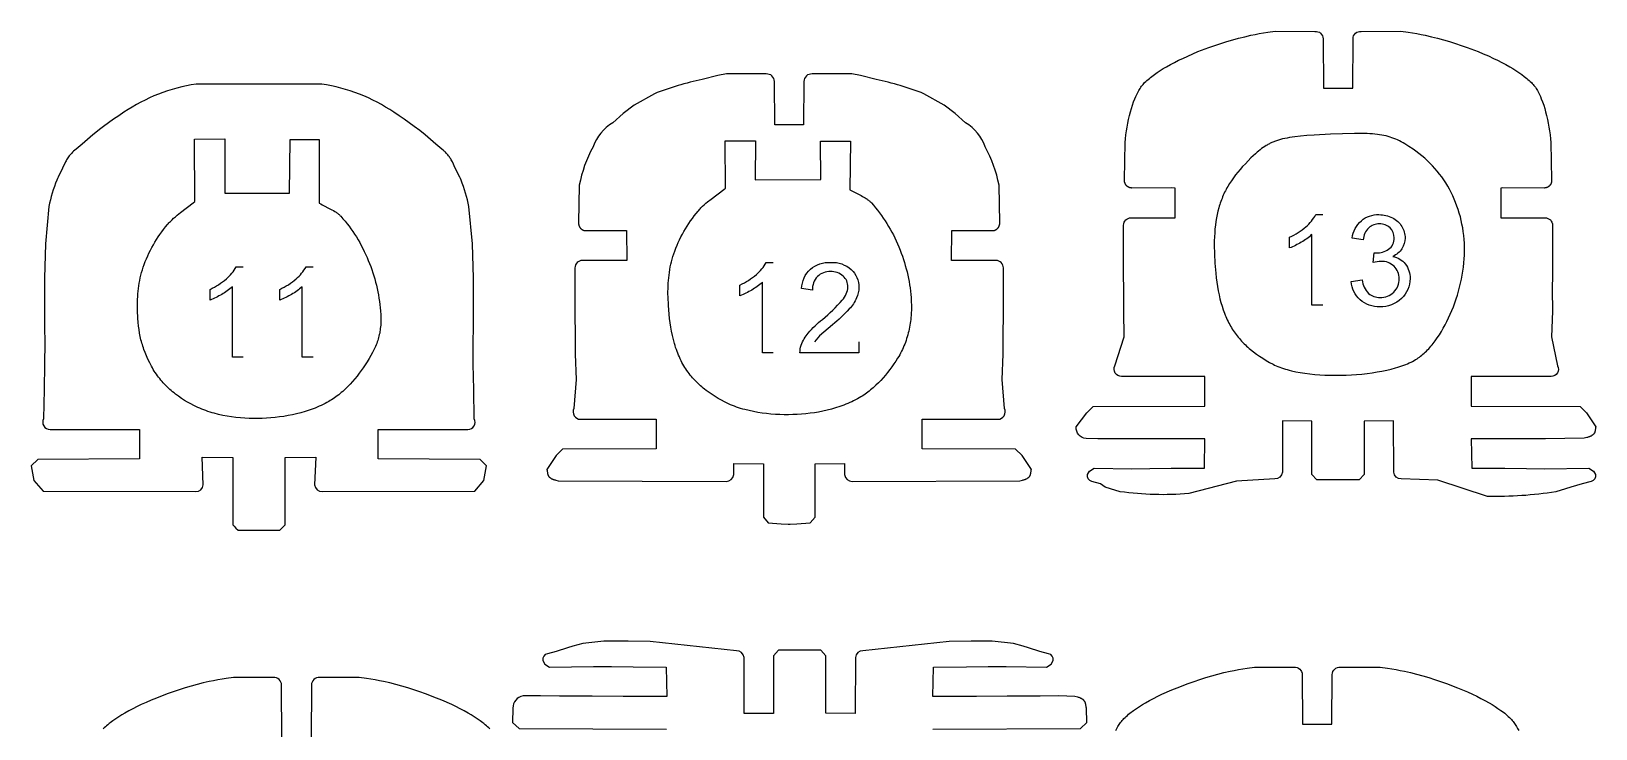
# Model space of a CAD drawing. Extents: x -306 to 77, y -230 to 818.
# Drawn here: x -103.5 to 69.4, y 117 to 194 of the extents above; entities that cross this region are included whole.
import ezdxf

# ---------------------------------------------------------------- set-up
doc = ezdxf.new("R2010")
doc.units = 0
doc.layers.add('LAYER_1', color=18, linetype='CONTINUOUS')
doc.layers.add('LETTERS', color=1, linetype='CONTINUOUS')

msp = doc.modelspace()

# ---------------------------------------------------------------- linework, layer by layer
at = {"layer": 'LAYER_1'}
for points in [[(39.29, 187.73), (42.54, 187.73), (42.57, 193.2, -0.444286), (43.47, 194.01), (47.85, 194.02), (47.86, 194.02), (48.67, 193.92), (49.15, 193.85), (49.62, 193.76), (50.09, 193.68), (50.55, 193.58), (51.23, 193.42), (51.9, 193.26), (52.56, 193.08), (53.22, 192.88), (53.88, 192.68), (54.54, 192.46), (55.19, 192.23), (56.4, 191.77), (56.97, 191.53), (57.53, 191.29), (58.08, 191.03), (58.54, 190.81), (59, 190.58), (59.45, 190.34), (59.89, 190.09), (60.23, 189.9), (60.56, 189.69), (60.89, 189.47), (61.21, 189.25), (61.49, 189.04), (61.63, 188.93), (61.77, 188.82), (61.9, 188.7), (62.03, 188.59), (62.16, 188.47), (62.28, 188.35), (62.38, 188.25), (62.47, 188.15), (62.56, 188.04), (62.64, 187.94), (62.72, 187.83), (62.8, 187.71), (62.87, 187.6), (62.94, 187.48), (63.06, 187.26), (63.17, 187.04), (63.28, 186.81), (63.38, 186.57), (63.51, 186.22), (63.64, 185.85), (63.76, 185.48), (63.86, 185.11), (63.96, 184.7), (64.06, 184.28), (64.15, 183.86), (64.22, 183.43), (64.29, 183.01), (64.35, 182.58), (64.4, 182.15), (64.44, 181.73), (64.51, 177.59), (64.51, 177.57), (64.52, 177.55), (64.52, 177.52), (64.52, 177.5), (64.51, 177.48), (64.51, 177.46), (64.51, 177.44), (64.51, 177.42), (64.51, 177.4), (64.5, 177.38), (64.5, 177.36), (64.49, 177.34), (64.49, 177.32), (64.48, 177.3), (64.48, 177.28), (64.47, 177.26), (64.46, 177.24), (64.46, 177.22), (64.45, 177.2), (64.44, 177.18), (64.43, 177.16), (64.42, 177.14), (64.41, 177.12), (64.4, 177.1), (64.39, 177.09), (64.38, 177.07), (64.37, 177.05), (64.35, 177.03), (64.34, 177.02), (64.33, 177), (64.31, 176.98), (64.3, 176.97), (64.28, 176.95), (64.27, 176.94), (64.25, 176.92), (64.24, 176.91), (64.22, 176.89), (64.21, 176.88), (64.19, 176.87), (64.17, 176.86), (64.16, 176.84), (64.14, 176.83), (64.12, 176.82), (64.1, 176.81), (64.08, 176.8), (64.06, 176.79), (64.05, 176.78), (64.03, 176.77), (64.01, 176.76), (63.99, 176.76), (63.97, 176.75), (63.95, 176.74), (63.93, 176.74), (63.91, 176.73), (63.89, 176.73), (63.87, 176.72), (63.85, 176.72), (63.83, 176.71), (63.8, 176.71), (63.78, 176.71), (63.76, 176.71), (63.74, 176.7), (63.72, 176.7), (59.05, 176.71), (58.96, 176.7), (58.94, 176.7), (58.92, 176.7), (58.92, 176.7), (58.9, 173.42), (63.8, 173.41, -0.414347), (64.62, 172.6), (64.62, 167.16), (64.58, 165.49), (64.6, 163.08), (64.49, 160.27), (65.18, 157.06, -0.56177), (64.46, 155.87), (55.64, 155.87), (55.64, 152.6), (67.66, 152.55), (68.37, 151.86), (69.39, 150.31), (69.39, 150.28), (69.38, 150.26), (69.37, 150.23), (69.37, 150.21), (69.36, 150.16), (69.33, 149.9), (69.32, 149.85), (69.31, 149.83), (69.31, 149.81), (69.3, 149.78), (69.3, 149.76), (69.29, 149.73), (69.28, 149.71), (69.28, 149.7), (69.27, 149.69), (69.27, 149.68), (69.26, 149.67), (69.26, 149.65), (69.25, 149.64), (69.25, 149.63), (69.24, 149.62), (69.24, 149.61), (69.23, 149.6), (69.22, 149.59), (69.22, 149.58), (69.21, 149.57), (69.2, 149.56), (69.19, 149.55), (69.19, 149.54), (69.18, 149.53), (69.16, 149.52), (69.15, 149.5), (69.14, 149.49), (69.13, 149.48), (69.11, 149.46), (69.1, 149.45), (69.09, 149.44), (69.07, 149.43), (69.06, 149.42), (69.04, 149.41), (69.03, 149.4), (69, 149.38), (68.97, 149.36), (68.94, 149.34), (68.91, 149.32), (68.88, 149.3), (68.84, 149.28), (68.81, 149.27), (68.78, 149.25), (68.74, 149.24), (68.71, 149.22), (68.64, 149.2), (68.56, 149.17), (68.49, 149.15), (68.42, 149.13), (68.13, 149.06), (63.85, 148.99), (60.43, 149), (55.62, 148.99), (55.69, 145.75), (59.34, 145.74), (61.73, 145.71), (63.72, 145.69), (68.64, 145.75), (69.16, 145.43), (69.38, 145.03, -0.399592), (68.88, 144.29), (67.91, 144.03), (66.66, 143.63), (66.07, 143.47), (64.98, 143.14, -0.046647), (57.42, 142.63), (51.96, 144.41), (47.9, 144.56, -0.398178), (47.07, 145.31), (47.05, 150.97), (43.8, 150.95), (43.8, 145.04), (43.26, 144.44), (38.57, 144.44), (38.03, 145.04), (38.03, 150.95), (34.78, 150.97), (34.76, 145.31, -0.398008), (33.93, 144.56), (29.71, 144.31), (24.41, 142.93, -0.053944), (16.85, 143.14), (15.76, 143.47), (15.17, 143.63), (14.68, 144.03), (13.71, 144.29, -0.399792), (13.22, 145.03), (13.43, 145.43), (13.96, 145.75), (18.11, 145.69), (20.1, 145.71), (22.49, 145.74), (26.14, 145.75), (26.21, 148.99), (21.4, 149), (17.98, 148.99), (14.36, 148.98), (13.07, 149.01, -0.402202), (11.98, 150.31), (13.15, 151.86), (13.87, 152.55), (26.19, 152.6), (26.19, 155.87), (16.99, 155.87, -0.562366), (16.26, 157.06), (17.26, 160.27), (17.23, 163.08), (17.25, 165.49), (17.21, 167.16), (17.21, 172.6, -0.414518), (18.03, 173.41), (22.93, 173.42), (22.91, 176.7), (22.91, 176.7), (22.89, 176.7), (22.87, 176.7), (22.51, 176.71), (18.11, 176.7), (18.09, 176.7), (18.07, 176.71), (18.05, 176.71), (18.02, 176.71), (18, 176.71), (17.98, 176.72), (17.96, 176.72), (17.94, 176.73), (17.92, 176.73), (17.9, 176.74), (17.88, 176.74), (17.86, 176.75), (17.84, 176.76), (17.82, 176.76), (17.8, 176.77), (17.78, 176.78), (17.76, 176.79), (17.75, 176.8), (17.73, 176.81), (17.71, 176.82), (17.69, 176.83), (17.67, 176.84), (17.66, 176.86), (17.64, 176.87), (17.62, 176.88), (17.61, 176.89), (17.59, 176.91), (17.57, 176.92), (17.56, 176.94), (17.54, 176.95), (17.53, 176.97), (17.52, 176.98), (17.5, 177), (17.49, 177.02), (17.48, 177.03), (17.46, 177.05), (17.45, 177.07), (17.44, 177.09), (17.43, 177.1), (17.42, 177.12), (17.41, 177.14), (17.4, 177.16), (17.39, 177.18), (17.38, 177.2), (17.37, 177.22), (17.37, 177.24), (17.36, 177.26), (17.35, 177.28), (17.35, 177.3), (17.34, 177.32), (17.34, 177.34), (17.33, 177.36), (17.33, 177.38), (17.32, 177.4), (17.32, 177.42), (17.32, 177.44), (17.32, 177.46), (17.31, 177.48), (17.31, 177.5), (17.31, 177.52), (17.31, 177.55), (17.32, 177.57), (17.32, 177.59), (17.39, 181.73), (17.43, 182.15), (17.48, 182.58), (17.54, 183.01), (17.61, 183.43), (17.68, 183.86), (17.77, 184.28), (17.86, 184.7), (17.97, 185.11), (18.07, 185.48), (18.19, 185.85), (18.32, 186.22), (18.45, 186.57), (18.55, 186.81), (18.66, 187.04), (18.77, 187.26), (18.89, 187.48), (18.96, 187.6), (19.03, 187.71), (19.11, 187.83), (19.19, 187.94), (19.27, 188.04), (19.36, 188.15), (19.45, 188.25), (19.54, 188.35), (19.67, 188.47), (19.8, 188.59), (19.93, 188.7), (20.06, 188.82), (20.2, 188.93), (20.34, 189.04), (20.48, 189.15), (20.62, 189.25), (20.94, 189.47), (21.27, 189.69), (21.6, 189.9), (21.94, 190.09), (22.38, 190.34), (22.83, 190.58), (23.29, 190.81), (23.75, 191.03), (24.86, 191.53), (25.43, 191.77), (26.64, 192.23), (27.29, 192.46), (27.95, 192.68), (28.61, 192.88), (29.27, 193.08), (29.93, 193.26), (30.6, 193.42), (31.28, 193.58), (31.74, 193.68), (32.21, 193.76), (32.68, 193.85), (33.16, 193.92), (33.97, 194.02), (33.98, 194.02), (38.36, 194.01, -0.444042), (39.26, 193.2), (39.29, 187.73)], [(-19.75, 183.7), (-21.34, 183.7), (-21.38, 188.48, 0.444007), (-22.28, 189.3), (-26.66, 189.3), (-26.67, 189.3), (-27.63, 189.12), (-29.36, 188.71, 0.038051), (-34.64, 187.12), (-36.89, 185.86), (-38.09, 184.92), (-39.25, 183.92, 0.167826), (-41.42, 181.25, 0.079372), (-42.94, 177.01), (-43.01, 172.87), (-43.01, 172.85), (-43.02, 172.83), (-43.02, 172.81), (-43.02, 172.79), (-43.02, 172.77), (-43.01, 172.74), (-43.01, 172.72), (-43.01, 172.7), (-43.01, 172.68), (-43, 172.66), (-43, 172.64), (-42.99, 172.62), (-42.99, 172.6), (-42.98, 172.58), (-42.98, 172.56), (-42.97, 172.54), (-42.96, 172.52), (-42.96, 172.5), (-42.95, 172.48), (-42.94, 172.46), (-42.93, 172.44), (-42.92, 172.42), (-42.91, 172.41), (-42.9, 172.39), (-42.89, 172.37), (-42.88, 172.35), (-42.87, 172.33), (-42.85, 172.32), (-42.84, 172.3), (-42.83, 172.28), (-42.81, 172.27), (-42.8, 172.25), (-42.79, 172.24), (-42.77, 172.22), (-42.76, 172.21), (-42.74, 172.19), (-42.72, 172.18), (-42.71, 172.16), (-42.69, 172.15), (-42.67, 172.14), (-42.66, 172.13), (-42.64, 172.12), (-42.62, 172.1), (-42.6, 172.09), (-42.58, 172.08), (-42.57, 172.07), (-42.55, 172.07), (-42.53, 172.06), (-42.51, 172.05), (-42.49, 172.04), (-42.47, 172.03), (-42.45, 172.03), (-42.43, 172.02), (-42.41, 172.02), (-42.39, 172.01), (-42.37, 172.01), (-42.35, 172), (-42.33, 172), (-42.31, 171.99), (-42.28, 171.99), (-42.26, 171.99), (-42.24, 171.99), (-42.22, 171.99), (-37.84, 171.99), (-37.77, 171.99), (-37.74, 171.99), (-37.73, 171.99), (-37.72, 171.99), (-37.7, 168.71), (-42.61, 168.7, 0.414042), (-43.43, 167.88), (-43.43, 162.44), (-43.39, 160.77), (-43.41, 158.36), (-43.3, 155.55), (-43.53, 152.35, 0.561911), (-42.8, 151.15), (-34.44, 151.15), (-34.44, 147.89), (-44.78, 147.84), (-45.49, 147.15), (-46.51, 145.59), (-46.51, 145.57), (-46.5, 145.54), (-46.5, 145.52), (-46.49, 145.49), (-46.48, 145.44), (-46.45, 145.19), (-46.44, 145.14), (-46.44, 145.11), (-46.43, 145.09), (-46.42, 145.06), (-46.42, 145.04), (-46.41, 145.02), (-46.4, 144.99), (-46.4, 144.98), (-46.39, 144.97), (-46.39, 144.96), (-46.39, 144.95), (-46.38, 144.94), (-46.38, 144.93), (-46.37, 144.92), (-46.36, 144.91), (-46.36, 144.9), (-46.35, 144.88), (-46.35, 144.87), (-46.34, 144.86), (-46.33, 144.85), (-46.32, 144.84), (-46.32, 144.84), (-46.31, 144.83), (-46.3, 144.81), (-46.29, 144.8), (-46.27, 144.79), (-46.26, 144.77), (-46.25, 144.76), (-46.24, 144.75), (-46.22, 144.74), (-46.21, 144.72), (-46.19, 144.71), (-46.18, 144.7), (-46.17, 144.69), (-46.15, 144.68), (-46.12, 144.66), (-46.09, 144.64), (-46.06, 144.62), (-46.03, 144.6), (-46, 144.58), (-45.97, 144.57), (-45.93, 144.55), (-45.9, 144.54), (-45.86, 144.52), (-45.83, 144.51), (-45.76, 144.48), (-45.69, 144.46), (-45.61, 144.44), (-45.54, 144.41), (-45.26, 144.34), (-26.71, 144.29, 0.398245), (-25.87, 145.03), (-25.86, 146.25), (-22.6, 146.23), (-22.6, 140.32), (-22.07, 139.72), (-20.62, 139.59), (-19.84, 139.54), (-19.75, 139.54), (-19.65, 139.54), (-18.88, 139.59), (-17.43, 139.72), (-16.89, 140.32), (-16.89, 146.23), (-13.64, 146.25), (-13.62, 145.03, 0.39839), (-12.78, 144.29), (5.76, 144.34), (6.05, 144.41), (6.12, 144.44), (6.19, 144.46), (6.26, 144.48), (6.33, 144.51), (6.37, 144.52), (6.4, 144.54), (6.44, 144.55), (6.47, 144.57), (6.5, 144.58), (6.54, 144.6), (6.57, 144.62), (6.6, 144.64), (6.63, 144.66), (6.66, 144.68), (6.67, 144.69), (6.69, 144.7), (6.7, 144.71), (6.71, 144.72), (6.73, 144.74), (6.74, 144.75), (6.75, 144.76), (6.77, 144.77), (6.78, 144.79), (6.79, 144.8), (6.8, 144.81), (6.82, 144.83), (6.82, 144.84), (6.83, 144.84), (6.84, 144.85), (6.84, 144.86), (6.85, 144.87), (6.86, 144.88), (6.86, 144.9), (6.87, 144.91), (6.88, 144.92), (6.88, 144.93), (6.89, 144.94), (6.89, 144.95), (6.9, 144.96), (6.9, 144.97), (6.9, 144.98), (6.91, 144.99), (6.92, 145.02), (6.92, 145.04), (6.93, 145.06), (6.94, 145.09), (6.94, 145.11), (6.95, 145.14), (6.96, 145.19), (6.99, 145.44), (7, 145.49), (7, 145.52), (7.01, 145.54), (7.01, 145.57), (7.02, 145.59), (6, 147.15), (5.28, 147.84), (-5.05, 147.89), (-5.05, 151.15), (3.31, 151.15, 0.56211), (4.04, 152.35), (3.81, 155.55), (3.91, 158.36), (3.9, 160.77), (3.93, 162.44), (3.93, 167.88, 0.414242), (3.12, 168.7), (-1.79, 168.71), (-1.77, 171.99), (-1.76, 171.99), (-1.75, 171.99), (-1.73, 171.99), (-1.65, 171.99), (2.73, 171.99), (2.75, 171.99), (2.77, 171.99), (2.79, 171.99), (2.81, 171.99), (2.83, 172), (2.85, 172), (2.87, 172.01), (2.89, 172.01), (2.91, 172.02), (2.93, 172.02), (2.95, 172.03), (2.97, 172.03), (2.99, 172.04), (3.01, 172.05), (3.03, 172.06), (3.05, 172.07), (3.07, 172.07), (3.09, 172.08), (3.11, 172.09), (3.13, 172.1), (3.14, 172.12), (3.16, 172.13), (3.18, 172.14), (3.2, 172.15), (3.21, 172.16), (3.23, 172.18), (3.25, 172.19), (3.26, 172.21), (3.28, 172.22), (3.29, 172.24), (3.31, 172.25), (3.32, 172.27), (3.33, 172.28), (3.35, 172.3), (3.36, 172.32), (3.37, 172.33), (3.38, 172.35), (3.4, 172.37), (3.41, 172.39), (3.42, 172.41), (3.43, 172.42), (3.44, 172.44), (3.45, 172.46), (3.45, 172.48), (3.46, 172.5), (3.47, 172.52), (3.48, 172.54), (3.48, 172.56), (3.49, 172.58), (3.5, 172.6), (3.5, 172.62), (3.51, 172.64), (3.51, 172.66), (3.51, 172.68), (3.52, 172.7), (3.52, 172.72), (3.52, 172.74), (3.52, 172.77), (3.52, 172.79), (3.52, 172.81), (3.52, 172.83), (3.52, 172.85), (3.52, 172.87), (3.45, 177.01, 0.079311), (1.92, 181.25, 0.167865), (-0.24, 183.92), (-1.41, 184.92), (-2.6, 185.86), (-4.85, 187.12, 0.038053), (-10.13, 188.71), (-11.86, 189.12), (-12.82, 189.3), (-12.83, 189.3), (-17.21, 189.3, 0.444437), (-18.11, 188.48), (-18.15, 183.7), (-19.75, 183.7)], [(-78.34, 188.16), (-80.85, 188.16), (-80.9, 188.16), (-85.28, 188.17), (-85.29, 188.17, 0.113732), (-93.26, 185.07), (-93.84, 184.69), (-94.4, 184.3), (-95.51, 183.5), (-95.82, 183.27), (-96.71, 182.56), (-97, 182.32), (-97.88, 181.56), (-98.56, 181.01), (-98.69, 180.9), (-98.82, 180.78), (-98.89, 180.72), (-98.95, 180.66), (-99.04, 180.56), (-99.13, 180.46), (-99.22, 180.36), (-99.3, 180.25), (-99.38, 180.14), (-99.46, 180.03), (-99.53, 179.92), (-99.6, 179.8), (-99.66, 179.69), (-99.72, 179.58), (-100.04, 178.89), (-100.53, 177.91), (-100.6, 177.75), (-100.68, 177.58), (-100.82, 177.23), (-100.95, 176.87), (-101.07, 176.5), (-101.18, 176.14), (-101.29, 175.77), (-101.39, 175.4), (-101.48, 175.03), (-101.56, 174.65), (-101.94, 170.52), (-102.05, 166.75), (-102.05, 161.31), (-102.01, 159.64), (-102.03, 157.23), (-102.08, 154.42), (-102.15, 151.21, 0.562215), (-101.43, 150.02), (-91.54, 150.02), (-91.54, 146.76), (-102.79, 146.71), (-103.5, 146.02), (-103.21, 144.39), (-102.19, 143.21), (-85.33, 143.15, 0.398321), (-84.5, 143.9), (-84.63, 146.96), (-81.23, 146.94), (-81.23, 139.5), (-81.1, 139.35), (-80.89, 139.13), (-80.64, 138.9), (-76.05, 138.9), (-75.8, 139.13), (-75.59, 139.35), (-75.59, 139.35), (-75.46, 139.5), (-75.46, 146.94), (-72.06, 146.96), (-72.19, 143.9, 0.398166), (-71.36, 143.15), (-54.5, 143.21), (-53.48, 144.39), (-53.19, 146.02), (-53.9, 146.71), (-65.15, 146.76), (-65.15, 150.02), (-55.26, 150.02, 0.562101), (-54.54, 151.21), (-54.61, 154.42), (-54.66, 157.23), (-54.68, 159.64), (-54.64, 161.31), (-54.64, 166.75), (-54.75, 170.52), (-55.13, 174.65), (-55.21, 175.03), (-55.3, 175.4), (-55.4, 175.77), (-55.51, 176.14), (-55.62, 176.5), (-55.74, 176.87), (-55.87, 177.23), (-56.01, 177.58), (-56.08, 177.75), (-56.16, 177.91), (-56.65, 178.89), (-56.97, 179.58), (-57.03, 179.69), (-57.09, 179.8), (-57.15, 179.92), (-57.23, 180.03), (-57.3, 180.14), (-57.38, 180.25), (-57.47, 180.36), (-57.56, 180.46), (-57.65, 180.56), (-57.74, 180.66), (-57.8, 180.72), (-57.87, 180.78), (-58, 180.9), (-58.13, 181.01), (-58.81, 181.56), (-59.69, 182.32), (-59.98, 182.56), (-60.57, 183.04), (-61.18, 183.5), (-62.29, 184.3), (-62.85, 184.69), (-63.43, 185.07, 0.113732), (-71.4, 188.17), (-71.41, 188.17), (-75.79, 188.16), (-78.34, 188.16)], [(-3.85, 116.92), (12.45, 116.97), (13.17, 117.66), (13.11, 119.22), (13.11, 119.24), (13.1, 119.27), (13.09, 119.31), (13.08, 119.36), (13.04, 119.62), (13.04, 119.66), (13.02, 119.71), (13.02, 119.74), (13.01, 119.76), (13, 119.79), (13, 119.81), (12.99, 119.83), (12.98, 119.85), (12.97, 119.88), (12.97, 119.89), (12.96, 119.9), (12.95, 119.91), (12.95, 119.92), (12.94, 119.93), (12.94, 119.94), (12.93, 119.95), (12.92, 119.96), (12.92, 119.97), (12.91, 119.98), (12.9, 120), (12.89, 120.01), (12.87, 120.03), (12.86, 120.04), (12.85, 120.06), (12.84, 120.07), (12.82, 120.09), (12.81, 120.1), (12.8, 120.11), (12.78, 120.13), (12.77, 120.14), (12.75, 120.15), (12.74, 120.16), (12.73, 120.17), (12.71, 120.19), (12.7, 120.2), (12.67, 120.22), (12.64, 120.24), (12.6, 120.26), (12.57, 120.28), (12.54, 120.29), (12.5, 120.31), (12.47, 120.33), (12.44, 120.34), (12.4, 120.36), (12.37, 120.37), (12.29, 120.4), (12.22, 120.42), (12.15, 120.44), (11.84, 120.53), (10.05, 120.59), (7.98, 120.55), (4.36, 120.54), (0.94, 120.53), (-3.88, 120.53), (-3.81, 123.77), (-0.15, 123.78), (2.24, 123.82), (4.22, 123.83), (8.69, 123.77), (9.21, 124.09), (9.43, 124.5, 0.399587), (8.93, 125.24), (7.96, 125.49), (6.71, 125.89), (6.12, 126.06), (5.03, 126.39), (2.7, 126.64), (0.38, 126.62), (-2.07, 126.59), (-11.59, 125.58, 0.398145), (-12.42, 124.83), (-12.44, 118.63), (-15.69, 118.66), (-15.69, 125.02), (-16.23, 125.62), (-20.92, 125.62), (-21.46, 125.02), (-21.46, 118.62), (-24.71, 118.63), (-24.73, 124.83, 0.397942), (-25.57, 125.58), (-35.09, 126.59), (-37.54, 126.62), (-40.24, 126.64), (-42.56, 126.39), (-43.66, 126.06), (-44.24, 125.89), (-45.5, 125.49), (-46.47, 125.24, 0.399948), (-46.96, 124.5), (-46.75, 124.09), (-46.22, 123.77), (-41.38, 123.83), (-39.39, 123.82), (-37, 123.78), (-33.35, 123.77), (-33.28, 120.53), (-38.1, 120.53), (-41.51, 120.54), (-45.14, 120.55), (-47.21, 120.59), (-49.14, 120.58, 0.38549), (-50.27, 119.22), (-50.32, 117.66), (-49.6, 116.97), (-33.3, 116.92)], [(16.36, 116.76), (16.47, 116.99), (16.59, 117.21), (16.66, 117.33), (16.74, 117.44), (16.81, 117.55), (16.89, 117.66), (16.98, 117.77), (17.06, 117.87), (17.15, 117.98), (17.25, 118.07), (17.37, 118.2), (17.5, 118.32), (17.63, 118.43), (17.77, 118.55), (17.9, 118.66), (18.04, 118.77), (18.18, 118.87), (18.32, 118.98), (18.64, 119.2), (18.97, 119.42), (19.3, 119.62), (19.64, 119.82), (20.08, 120.07), (20.53, 120.31), (20.99, 120.54), (21.45, 120.76), (22.56, 121.26), (23.13, 121.49), (24.34, 121.96), (25, 122.19), (25.65, 122.41), (26.31, 122.61), (26.97, 122.81), (27.64, 122.98), (28.31, 123.15), (28.98, 123.31), (29.45, 123.4), (29.92, 123.49), (30.39, 123.57), (30.86, 123.65), (31.67, 123.75), (31.68, 123.75), (36.06, 123.74, -0.444007), (36.96, 122.93), (37, 117.46)], [(37, 117.46), (40.24, 117.46), (40.28, 122.93, -0.444583), (41.18, 123.74), (45.56, 123.75), (45.57, 123.75), (46.38, 123.65), (46.85, 123.57), (47.32, 123.49), (47.79, 123.4), (48.26, 123.31), (48.93, 123.15), (49.6, 122.98), (50.27, 122.81), (50.93, 122.61), (51.59, 122.41), (52.24, 122.19), (52.89, 121.96), (54.11, 121.49), (54.67, 121.26), (55.23, 121.02), (55.79, 120.76), (56.25, 120.54), (56.7, 120.31), (57.15, 120.07), (57.6, 119.82), (57.93, 119.62), (58.27, 119.42), (58.59, 119.2), (58.92, 118.98), (59.2, 118.77), (59.34, 118.66), (59.47, 118.55), (59.6, 118.43), (59.73, 118.32), (59.86, 118.2), (59.99, 118.07), (60.08, 117.98), (60.17, 117.87), (60.26, 117.77), (60.34, 117.66), (60.42, 117.55), (60.5, 117.44), (60.57, 117.33), (60.64, 117.21), (60.76, 116.99), (60.88, 116.76)], [(-75.82, 115.85), (-75.85, 121.78, 0.444236), (-76.75, 122.6), (-81.13, 122.6), (-81.14, 122.6), (-81.95, 122.5), (-82.42, 122.43), (-82.9, 122.35), (-83.36, 122.26), (-83.83, 122.16), (-84.51, 122.01), (-85.17, 121.84), (-85.84, 121.66), (-86.5, 121.47), (-87.16, 121.26), (-87.82, 121.05), (-88.47, 120.82), (-89.68, 120.35), (-90.25, 120.12), (-90.81, 119.87), (-91.36, 119.62), (-91.82, 119.4), (-92.28, 119.17), (-92.73, 118.93), (-93.17, 118.68), (-93.51, 118.48), (-93.84, 118.27), (-94.17, 118.06), (-94.49, 117.83), (-94.63, 117.73), (-94.77, 117.62), (-94.91, 117.52), (-95.05, 117.4), (-95.18, 117.29), (-95.31, 117.17), (-95.44, 117.05), (-95.56, 116.93)], [(-52.82, 116.93), (-52.95, 117.05), (-53.08, 117.17), (-53.21, 117.29), (-53.34, 117.4), (-53.48, 117.52), (-53.61, 117.62), (-53.75, 117.73), (-53.9, 117.83), (-54.22, 118.06), (-54.55, 118.27), (-54.88, 118.48), (-55.22, 118.68), (-55.66, 118.93), (-56.11, 119.17), (-56.57, 119.4), (-57.02, 119.62), (-58.14, 120.12), (-58.71, 120.35), (-59.92, 120.82), (-60.57, 121.05), (-61.23, 121.26), (-61.88, 121.47), (-62.55, 121.66), (-63.21, 121.84), (-63.88, 122.01), (-64.56, 122.16), (-65.02, 122.26), (-65.49, 122.35), (-65.96, 122.43), (-66.44, 122.5), (-67.25, 122.6), (-67.25, 122.6), (-71.64, 122.6, 0.444548), (-72.54, 121.78), (-72.57, 115.85)]]:
    msp.add_lwpolyline(points, format="xyb", dxfattribs=at)
for points in [[(-70.63, 153.11), (-70.84, 153), (-71.04, 152.89), (-71.25, 152.78), (-71.47, 152.68), (-71.68, 152.58), (-71.9, 152.48), (-72.12, 152.39), (-72.34, 152.31), (-72.56, 152.22), (-72.79, 152.14), (-73.25, 152), (-73.71, 151.86), (-74.18, 151.74), (-74.65, 151.64), (-75.12, 151.55), (-75.6, 151.47), (-76.08, 151.4), (-76.55, 151.35), (-77.03, 151.3), (-77.5, 151.27), (-77.97, 151.25), (-78.45, 151.24), (-78.93, 151.24), (-79.42, 151.25), (-79.9, 151.28), (-80.39, 151.31), (-80.88, 151.36), (-81.37, 151.42), (-81.85, 151.49), (-82.33, 151.58), (-82.81, 151.69), (-83.28, 151.81), (-83.52, 151.87), (-83.75, 151.94), (-83.98, 152.02), (-84.21, 152.1), (-84.43, 152.18), (-84.66, 152.26), (-84.88, 152.36), (-85.1, 152.45), (-85.31, 152.55), (-85.53, 152.66), (-85.88, 152.84), (-86.23, 153.03), (-86.57, 153.24), (-86.91, 153.46), (-87.24, 153.69), (-87.56, 153.93), (-87.72, 154.06), (-87.88, 154.19), (-88.04, 154.32), (-88.19, 154.45), (-88.34, 154.59), (-88.48, 154.73), (-88.63, 154.87), (-88.77, 155.02), (-88.91, 155.17), (-89.05, 155.32), (-89.18, 155.48), (-89.31, 155.64), (-89.44, 155.8), (-89.56, 155.96), (-89.68, 156.13), (-89.8, 156.3), (-89.91, 156.48), (-90.02, 156.65), (-90.12, 156.83), (-90.22, 157.02), (-90.42, 157.4), (-90.61, 157.78), (-90.77, 158.15), (-90.92, 158.51), (-91.06, 158.86), (-91.12, 159.04), (-91.18, 159.22), (-91.23, 159.4), (-91.29, 159.57), (-91.33, 159.75), (-91.38, 159.93), (-91.46, 160.3), (-91.53, 160.67), (-91.59, 161.05), (-91.64, 161.45), (-91.69, 161.86), (-91.72, 162.29), (-91.76, 163.21), (-91.77, 163.5), (-91.77, 163.8), (-91.77, 164.1), (-91.76, 164.4), (-91.74, 164.7), (-91.72, 165), (-91.69, 165.3), (-91.66, 165.6), (-91.62, 165.9), (-91.57, 166.2), (-91.52, 166.5), (-91.46, 166.79), (-91.39, 167.08), (-91.31, 167.37), (-91.23, 167.66), (-91.14, 167.94), (-91.03, 168.26), (-90.91, 168.57), (-90.78, 168.89), (-90.64, 169.2), (-90.5, 169.51), (-90.34, 169.82), (-90.18, 170.12), (-90.01, 170.42), (-89.84, 170.72), (-89.66, 171.01), (-89.47, 171.3), (-89.28, 171.58), (-89.08, 171.86), (-88.88, 172.13), (-88.67, 172.4), (-88.45, 172.66), (-88.38, 172.75), (-88.29, 172.84), (-88.21, 172.93), (-88.13, 173.02), (-87.95, 173.2), (-87.77, 173.36), (-87.58, 173.53), (-87.39, 173.69), (-87, 174), (-85.61, 175.05), (-85.42, 175.21), (-85.45, 182.1), (-82.11, 182.13), (-82.13, 176.14), (-74.96, 176.15), (-74.91, 182.07), (-71.7, 182.07), (-71.67, 175.03), (-71.52, 174.94), (-71.37, 174.86), (-70.42, 174.38), (-70.27, 174.3), (-70.11, 174.21), (-69.96, 174.12), (-69.89, 174.07), (-69.82, 174.02), (-69.75, 173.97), (-69.68, 173.92), (-69.61, 173.87), (-69.55, 173.82), (-69.48, 173.76), (-69.42, 173.7), (-69.36, 173.64), (-69.3, 173.58), (-69.06, 173.31), (-68.83, 173.04), (-68.61, 172.76), (-68.39, 172.48), (-68.18, 172.19), (-67.98, 171.89), (-67.78, 171.6), (-67.58, 171.29), (-67.39, 170.98), (-67.21, 170.67), (-67.04, 170.35), (-66.87, 170.03), (-66.71, 169.7), (-66.55, 169.38), (-66.4, 169.04), (-66.26, 168.71), (-66.12, 168.37), (-65.99, 168.03), (-65.87, 167.69), (-65.76, 167.34), (-65.65, 167), (-65.54, 166.65), (-65.45, 166.3), (-65.36, 165.95), (-65.28, 165.59), (-65.2, 165.24), (-65.14, 164.89), (-65.08, 164.53), (-65.02, 164.18), (-64.98, 163.82), (-64.94, 163.47), (-64.91, 163.12), (-64.88, 162.69), (-64.87, 162.28), (-64.87, 162.09), (-64.87, 161.9), (-64.88, 161.71), (-64.89, 161.53), (-64.91, 161.35), (-64.93, 161.18), (-64.95, 161), (-64.97, 160.83), (-65, 160.66), (-65.04, 160.5), (-65.08, 160.33), (-65.12, 160.17), (-65.17, 160.01), (-65.22, 159.85), (-65.27, 159.69), (-65.33, 159.52), (-65.4, 159.36), (-65.46, 159.2), (-65.54, 159.04), (-65.61, 158.88), (-65.78, 158.54), (-65.97, 158.2), (-66.17, 157.85), (-66.39, 157.49), (-66.59, 157.17), (-66.81, 156.85), (-67.03, 156.54), (-67.25, 156.23), (-67.49, 155.93), (-67.74, 155.63), (-67.99, 155.33), (-68.26, 155.04), (-68.53, 154.76), (-68.8, 154.49), (-69.09, 154.23), (-69.24, 154.11), (-69.38, 153.98), (-69.53, 153.86), (-69.69, 153.75), (-69.84, 153.63), (-69.99, 153.52), (-70.15, 153.41), (-70.31, 153.31), (-70.47, 153.21), (-70.63, 153.11)], [(-12, 153.52), (-12.2, 153.41), (-12.41, 153.3), (-12.62, 153.19), (-12.83, 153.09), (-13.05, 152.99), (-13.26, 152.89), (-13.48, 152.8), (-13.7, 152.71), (-13.93, 152.63), (-14.15, 152.55), (-14.61, 152.4), (-15.07, 152.27), (-15.54, 152.15), (-16.01, 152.05), (-16.49, 151.95), (-16.96, 151.87), (-17.44, 151.81), (-17.92, 151.75), (-18.39, 151.71), (-18.87, 151.68), (-19.34, 151.66), (-19.82, 151.65), (-20.3, 151.65), (-20.78, 151.66), (-21.27, 151.68), (-21.76, 151.72), (-22.24, 151.77), (-22.73, 151.83), (-23.21, 151.9), (-23.7, 151.99), (-24.17, 152.1), (-24.65, 152.22), (-24.88, 152.28), (-25.11, 152.35), (-25.34, 152.43), (-25.57, 152.5), (-25.8, 152.59), (-26.02, 152.67), (-26.24, 152.76), (-26.46, 152.86), (-26.68, 152.96), (-26.89, 153.06), (-27.24, 153.25), (-27.59, 153.44), (-27.93, 153.65), (-28.27, 153.87), (-28.6, 154.1), (-28.93, 154.34), (-29.09, 154.47), (-29.24, 154.59), (-29.4, 154.73), (-29.55, 154.86), (-29.7, 155), (-29.85, 155.14), (-29.99, 155.28), (-30.13, 155.43), (-30.27, 155.58), (-30.41, 155.73), (-30.54, 155.89), (-30.67, 156.04), (-30.8, 156.21), (-30.92, 156.37), (-31.04, 156.54), (-31.16, 156.71), (-31.27, 156.88), (-31.38, 157.06), (-31.48, 157.24), (-31.59, 157.43), (-31.69, 157.62), (-31.79, 157.82), (-31.88, 158.03), (-31.97, 158.23), (-32.05, 158.44), (-32.14, 158.65), (-32.21, 158.87), (-32.29, 159.08), (-32.36, 159.3), (-32.42, 159.52), (-32.54, 159.97), (-32.65, 160.42), (-32.74, 160.88), (-32.83, 161.34), (-32.9, 161.81), (-32.96, 162.29), (-33.01, 162.76), (-33.08, 163.72), (-33.13, 164.69), (-33.14, 164.98), (-33.14, 165.28), (-33.13, 165.58), (-33.12, 165.88), (-33.11, 166.18), (-33.09, 166.48), (-33.06, 166.78), (-33.02, 167.08), (-32.98, 167.38), (-32.94, 167.68), (-32.88, 167.98), (-32.82, 168.27), (-32.75, 168.56), (-32.68, 168.85), (-32.59, 169.14), (-32.5, 169.42), (-32.39, 169.74), (-32.27, 170.05), (-32.14, 170.37), (-32, 170.68), (-31.86, 170.99), (-31.71, 171.3), (-31.54, 171.6), (-31.38, 171.9), (-31.2, 172.2), (-31.02, 172.49), (-30.83, 172.78), (-30.64, 173.06), (-30.44, 173.34), (-30.24, 173.61), (-30.03, 173.88), (-29.82, 174.14), (-29.74, 174.23), (-29.66, 174.32), (-29.57, 174.41), (-29.49, 174.5), (-29.31, 174.68), (-29.13, 174.84), (-28.95, 175.01), (-28.76, 175.17), (-28.36, 175.48), (-26.98, 176.53), (-26.79, 176.69), (-26.81, 181.9), (-23.47, 181.92), (-23.5, 177.62), (-16.25, 177.63), (-16.28, 181.87), (-12.98, 181.87), (-13.03, 176.51), (-12.89, 176.42), (-12.73, 176.34), (-11.79, 175.86), (-11.63, 175.78), (-11.48, 175.69), (-11.33, 175.6), (-11.25, 175.55), (-11.18, 175.5), (-11.11, 175.45), (-11.04, 175.4), (-10.98, 175.35), (-10.91, 175.3), (-10.84, 175.24), (-10.78, 175.18), (-10.72, 175.12), (-10.66, 175.06), (-10.43, 174.79), (-10.2, 174.52), (-9.97, 174.24), (-9.76, 173.96), (-9.54, 173.67), (-9.34, 173.37), (-9.14, 173.08), (-8.95, 172.77), (-8.76, 172.46), (-8.58, 172.15), (-8.4, 171.83), (-8.23, 171.51), (-8.07, 171.18), (-7.92, 170.86), (-7.77, 170.52), (-7.62, 170.19), (-7.49, 169.85), (-7.36, 169.51), (-7.23, 169.17), (-7.12, 168.82), (-7.01, 168.48), (-6.91, 168.13), (-6.81, 167.78), (-6.72, 167.43), (-6.64, 167.07), (-6.57, 166.72), (-6.5, 166.37), (-6.44, 166.01), (-6.39, 165.66), (-6.34, 165.3), (-6.3, 164.95), (-6.27, 164.6), (-6.25, 164.16), (-6.24, 163.72), (-6.24, 163.28), (-6.26, 162.84), (-6.27, 162.62), (-6.29, 162.41), (-6.31, 162.19), (-6.34, 161.97), (-6.37, 161.76), (-6.4, 161.54), (-6.44, 161.33), (-6.48, 161.11), (-6.53, 160.9), (-6.58, 160.69), (-6.64, 160.48), (-6.7, 160.27), (-6.76, 160.06), (-6.83, 159.86), (-6.9, 159.65), (-6.98, 159.45), (-7.06, 159.25), (-7.14, 159.05), (-7.23, 158.85), (-7.33, 158.66), (-7.43, 158.46), (-7.53, 158.27), (-7.64, 158.08), (-7.76, 157.89), (-7.96, 157.58), (-8.17, 157.26), (-8.39, 156.95), (-8.62, 156.64), (-8.86, 156.33), (-9.1, 156.03), (-9.36, 155.74), (-9.62, 155.45), (-9.89, 155.17), (-10.17, 154.9), (-10.45, 154.64), (-10.6, 154.52), (-10.75, 154.39), (-10.9, 154.27), (-11.05, 154.16), (-11.2, 154.04), (-11.36, 153.93), (-11.51, 153.82), (-11.67, 153.72), (-11.83, 153.62), (-12, 153.52)]]:
    msp.add_lwpolyline(points, dxfattribs=at)
msp.add_lwpolyline([(49.65, 157.84), (49.78, 157.93), (49.91, 158.02), (50.04, 158.12), (50.17, 158.22), (50.3, 158.33), (50.43, 158.45), (50.56, 158.57), (50.68, 158.69), (50.81, 158.82), (50.93, 158.95), (51.06, 159.09), (51.18, 159.23), (51.3, 159.37), (51.42, 159.52), (51.65, 159.83), (51.88, 160.15), (52.11, 160.49), (52.33, 160.84), (52.54, 161.2), (52.75, 161.57), (52.95, 161.96), (53.14, 162.35), (53.32, 162.76), (53.5, 163.17), (53.66, 163.58), (53.82, 164.01), (53.97, 164.44), (54.11, 164.87), (54.24, 165.31), (54.35, 165.75), (54.46, 166.19), (54.56, 166.64), (54.64, 167.09), (54.72, 167.53), (54.78, 167.97), (54.83, 168.42), (54.86, 168.86), (54.89, 169.29), (54.9, 169.72), (54.89, 170.16), (54.88, 170.6), (54.85, 171.03), (54.81, 171.46), (54.75, 171.88), (54.69, 172.3), (54.61, 172.72), (54.52, 173.13), (54.43, 173.53), (54.31, 173.93), (54.19, 174.33), (54.06, 174.71), (53.91, 175.1), (53.76, 175.48), (53.59, 175.85), (53.41, 176.21), (53.23, 176.57), (53.03, 176.92), (52.82, 177.27), (52.6, 177.6), (52.37, 177.93), (52.13, 178.25), (51.88, 178.57), (51.62, 178.87), (51.35, 179.17), (51.07, 179.46), (50.78, 179.74), (50.49, 180.01), (50.18, 180.27), (49.86, 180.53), (49.53, 180.77), (49.2, 181), (48.74, 181.3), (48.31, 181.57), (48.1, 181.69), (47.9, 181.8), (47.69, 181.91), (47.49, 182.01), (47.29, 182.1), (47.08, 182.18), (46.87, 182.26), (46.66, 182.33), (46.44, 182.39), (46.22, 182.45), (45.99, 182.5), (45.76, 182.55), (45.51, 182.59), (45.26, 182.62), (44.99, 182.65), (44.72, 182.68), (44.42, 182.7), (44.12, 182.71), (43.47, 182.73), (42.74, 182.73), (40.08, 182.65), (38.26, 182.55), (37.47, 182.5), (36.77, 182.43), (36.13, 182.36), (35.83, 182.32), (35.55, 182.27), (35.28, 182.22), (35.02, 182.17), (34.78, 182.12), (34.55, 182.06), (34.32, 181.99), (34.11, 181.92), (33.91, 181.85), (33.81, 181.81), (33.71, 181.77), (33.61, 181.73), (33.52, 181.68), (33.43, 181.64), (33.34, 181.59), (33.25, 181.55), (33.16, 181.5), (33.07, 181.45), (32.98, 181.4), (32.81, 181.29), (32.64, 181.17), (32.47, 181.05), (32.31, 180.92), (32.14, 180.79), (31.97, 180.65), (31.8, 180.49), (31.29, 180.02), (30.97, 179.7), (30.67, 179.38), (30.37, 179.07), (30.1, 178.76), (29.84, 178.45), (29.59, 178.14), (29.35, 177.83), (29.13, 177.51), (28.93, 177.2), (28.73, 176.88), (28.64, 176.72), (28.55, 176.55), (28.47, 176.39), (28.38, 176.23), (28.31, 176.06), (28.23, 175.9), (28.16, 175.73), (28.09, 175.56), (28.02, 175.39), (27.96, 175.22), (27.89, 175.04), (27.84, 174.87), (27.78, 174.69), (27.73, 174.51), (27.63, 174.15), (27.55, 173.77), (27.47, 173.39), (27.41, 173), (27.36, 172.59), (27.31, 172.18), (27.28, 171.75), (27.26, 171.31), (27.24, 170.86), (27.24, 170.4), (27.26, 169.42), (27.31, 168.38), (27.39, 167.31), (27.45, 166.79), (27.51, 166.3), (27.59, 165.82), (27.67, 165.35), (27.76, 164.9), (27.86, 164.47), (27.97, 164.05), (28.09, 163.64), (28.22, 163.24), (28.29, 163.05), (28.36, 162.86), (28.43, 162.67), (28.51, 162.49), (28.59, 162.31), (28.67, 162.13), (28.76, 161.96), (28.85, 161.78), (28.94, 161.62), (29.03, 161.45), (29.13, 161.29), (29.23, 161.12), (29.33, 160.96), (29.44, 160.81), (29.54, 160.65), (29.66, 160.5), (29.77, 160.35), (29.89, 160.21), (30.01, 160.06), (30.14, 159.92), (30.26, 159.78), (30.39, 159.64), (30.53, 159.5), (30.67, 159.37), (30.81, 159.24), (30.95, 159.11), (31.1, 158.98), (31.25, 158.85), (31.56, 158.6), (31.89, 158.36), (32.23, 158.12), (32.59, 157.89), (32.96, 157.66), (33.34, 157.44), (33.74, 157.22), (33.91, 157.14), (34.09, 157.05), (34.27, 156.97), (34.47, 156.9), (34.67, 156.82), (34.87, 156.75), (35.09, 156.69), (35.31, 156.63), (35.53, 156.57), (35.76, 156.51), (36.24, 156.4), (36.74, 156.31), (37.26, 156.23), (37.79, 156.16), (38.34, 156.11), (38.9, 156.07), (39.47, 156.04), (40.05, 156.02), (40.63, 156.01), (41.21, 156.02), (41.8, 156.03), (42.39, 156.06), (42.97, 156.1), (43.55, 156.15), (44.12, 156.22), (44.68, 156.29), (45.23, 156.38), (45.77, 156.47), (46.29, 156.58), (46.8, 156.7), (47.28, 156.83), (47.51, 156.9), (47.74, 156.97), (47.96, 157.05), (48.18, 157.12), (48.39, 157.2), (48.59, 157.29), (48.79, 157.37), (48.98, 157.46), (49.16, 157.55), (49.33, 157.64), (49.49, 157.74), (49.57, 157.79)], close=True, dxfattribs=at)
at = {"layer": 'LETTERS'}
for points in [[(39.23, 163.76), (38.02, 163.76), (38.02, 171.56, -0.056472), (36.85, 170.71, -0.043354), (35.55, 170.08), (35.55, 171.26, 0.072812), (37.36, 172.43, 0.094573), (38.45, 173.76), (39.23, 173.76)], [(42.36, 166.36), (43.57, 166.54, 0.157208), (44.28, 165.06, 0.190824), (45.56, 164.61, 0.207035), (47.07, 165.2, 0.206792), (47.66, 166.67, 0.21215), (47.1, 168.06, 0.201438), (45.67, 168.6, 0.06086), (44.78, 168.46), (44.92, 169.55), (45.12, 169.53, 0.150126), (46.5, 169.94, 0.267883), (47.12, 171.19, 0.212216), (46.66, 172.3, 0.201176), (45.49, 172.74, 0.194147), (44.3, 172.3, 0.171909), (43.69, 170.99), (42.48, 171.17, -0.176006), (43.49, 173.09, -0.185359), (45.44, 173.76, -0.121536), (46.93, 173.41, -0.143029), (47.97, 172.46, -0.137196), (48.32, 171.17, -0.148173), (47.98, 169.99, -0.143231), (46.96, 169.15, -0.172968), (48.35, 168.31, -0.174942), (48.87, 166.7, -0.2139), (47.92, 164.49, -0.199954), (45.52, 163.58, -0.190219), (43.35, 164.36, -0.194452), (42.36, 166.36)], [(-80.07, 158), (-81.28, 158), (-81.28, 165.8, -0.056472), (-82.45, 164.95, -0.043354), (-83.75, 164.32), (-83.75, 165.5, 0.072812), (-81.94, 166.67, 0.094573), (-80.85, 168), (-80.07, 168)], [(-72.36, 158), (-73.57, 158), (-73.57, 165.8, -0.056472), (-74.74, 164.95, -0.043354), (-76.04, 164.32), (-76.04, 165.5, 0.072812), (-74.23, 166.67, 0.094573), (-73.14, 168), (-72.36, 168)], [(-21.5, 158.48), (-22.71, 158.48), (-22.71, 166.28, -0.056472), (-23.88, 165.43, -0.043354), (-25.18, 164.8), (-25.18, 165.98, 0.072812), (-23.37, 167.15, 0.094573), (-22.28, 168.48), (-21.5, 168.48)], [(-12.04, 159.69), (-12.04, 158.48), (-18.55, 158.48, -0.097474), (-18.41, 159.34, -0.08646), (-17.63, 160.68, -0.045911), (-16.07, 162.19, 0.040779), (-13.87, 164.32, 0.172586), (-13.25, 165.77, 0.219617), (-13.78, 166.97, 0.193668), (-15.17, 167.46, 0.206195), (-16.62, 166.92, 0.202699), (-17.17, 165.41), (-18.37, 165.59, -0.196814), (-17.4, 167.74, -0.186558), (-15.14, 168.48, -0.197806), (-12.88, 167.69, -0.214499), (-12.04, 165.73, -0.101399), (-12.29, 164.55, -0.080554), (-13.1, 163.34, -0.030754), (-14.95, 161.59), (-16.38, 160.35), (-16.93, 159.69)]]:
    msp.add_lwpolyline(points, format="xyb", dxfattribs=at)

doc.saveas('drawing.dxf')
